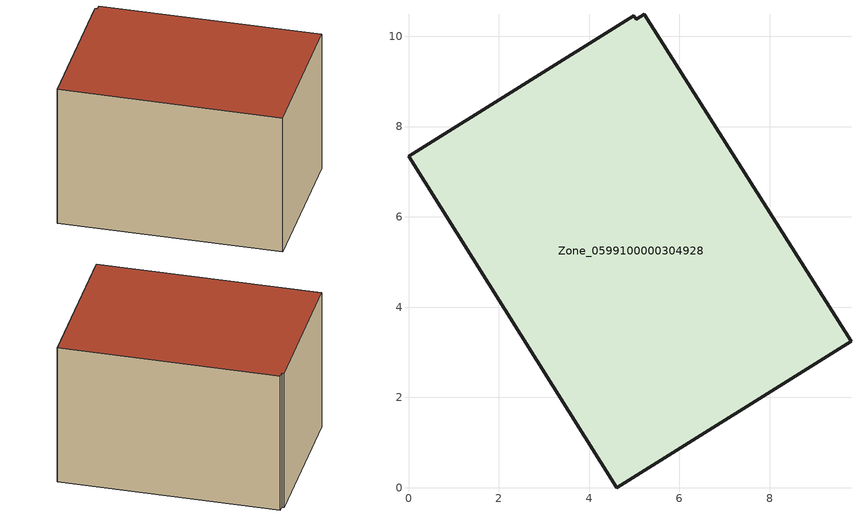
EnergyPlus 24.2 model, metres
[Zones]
Zone_0599100000304928
 floor ground (C_G): 5.22,10.49 9.8,3.24 4.61,0 0,7.34 4.99,10.46 5.04,10.38 z0
 wall outside (C_F): 4.61,0 9.8,3.24 5.22,10.49 5.04,10.38 4.99,10.46 0,7.34 4.61,0 z0:5.88
 roof outside (C_R): 9.8,3.24 5.22,10.49 5.04,10.38 4.99,10.46 0,7.34 4.61,0 z5.88
[BUILDING]
Pand.0599100000304928: North Axis=0; Terrain=City; Loads Convergence Tolerance Value=0.04; Temperature Convergence Tolerance Value=0.4; Solar Distribution=FullExterior; Maximum Number of Warmup Days=25; Minimum Number of Warmup Days=1
[Site:Location]
Rotterdam.The.Hague.AP_ZH_NLD Design_Conditions: Latitude=51.96; Longitude=4.45; Time Zone=1; Elevation=-4.5
[SITE:GROUNDTEMPERATURE:BUILDINGSURFACE]
18, 18, 18, 18, 18, 18, 18, 18, 18, 18, 18, 18
[MATERIAL] Thermal Absorptance=0.9; Solar Absorptance=0.7; Visible Absorptance=0.7
Name | Roughness | Thickness | Conductivity | Density | Specific Heat
G.TI.1965-1974 | MediumSmooth | 0.15 | 0.882353 | 540 | 1210
F.TI.1965-1974 | Rough | 0.3 | 0.697674 | 1920 | 840
R.TI.1965-1974 | MediumRough | 0.2 | 0.232558 | 1500 | 1000
[CONSTRUCTION]
C_G: G.TI.1965-1974
C_F: F.TI.1965-1974
C_R: R.TI.1965-1974
[ZONE]
Zone_0599100000304928: Type=1; Multiplier=1; Ceiling Height=Autocalculate; Volume=Autocalculate; Floor Area=autocalculate; Part of Total Floor Area=Yes
[ZONEINFILTRATION:DESIGNFLOWRATE]
Infil_Zone_0599100000304928: Zone or ZoneList or Space or SpaceList=Zone_0599100000304928; Schedule=AlwaysOn; Design Flow Rate Calculation Method=Flow/Area; Flow Rate per Floor Area=0.003; Constant Term Coefficient=1; Temperature Term Coefficient=0; Velocity Term Coefficient=0; Velocity Squared Term Coefficient=0
[HVACTEMPLATE:ZONE:IDEALLOADSAIRSYSTEM]
Zone_0599100000304928: Maximum Heating Supply Air Temperature=50; Minimum Cooling Supply Air Temperature=13; Maximum Heating Supply Air Humidity Ratio=0.0156; Minimum Cooling Supply Air Humidity Ratio=0.0077; Heating Limit=NoLimit; Cooling Limit=NoLimit; Dehumidification Control Type=ConstantSensibleHeatRatio; Cooling Sensible Heat Ratio=0.7; Dehumidification Setpoint=60; Humidification Control Type=None; Humidification Setpoint=30; Outdoor Air Method=None; Outdoor Air Flow Rate per Person=0.00944; Outdoor Air Flow Rate per Zone Floor Area=0; Outdoor Air Flow Rate per Zone=0; Demand Controlled Ventilation Type=None; Outdoor Air Economizer Type=NoEconomizer; Heat Recovery Type=None; Sensible Heat Recovery Effectiveness=0.7; Latent Heat Recovery Effectiveness=0.65
[ZONECONTROL:THERMOSTAT]
ThermostatControl_Zone_0599100000304928: Zone or ZoneList=Zone_0599100000304928; Control Type Schedule=DualSetpointControlType; Control 1=Thermostat_Zone_0599100000304928; Temperature Difference Between Cutout And Setpoint=0
[THERMOSTATSETPOINT:DUALSETPOINT]
Thermostat_Zone_0599100000304928: Heating Setpoint Temperature Schedule=HeatingSetpoint_Zone_0599100000304928; Cooling Setpoint Temperature Schedule=CoolingSetpoint_Zone_0599100000304928
[SCHEDULE:COMPACT]
HeatingSetpoint_Zone_0599100000304928: Through: 12/31, For: AllDays, Until: 24:00, 21
CoolingSetpoint_Zone_0599100000304928: Through: 12/31, For: AllDays, Until: 24:00, 24
DualSetpointControlType: Through: 12/31, For: AllDays, Until: 24:00, 4
AlwaysOn: Through: 12/31, For: AllDays, Until: 24:00, 1
